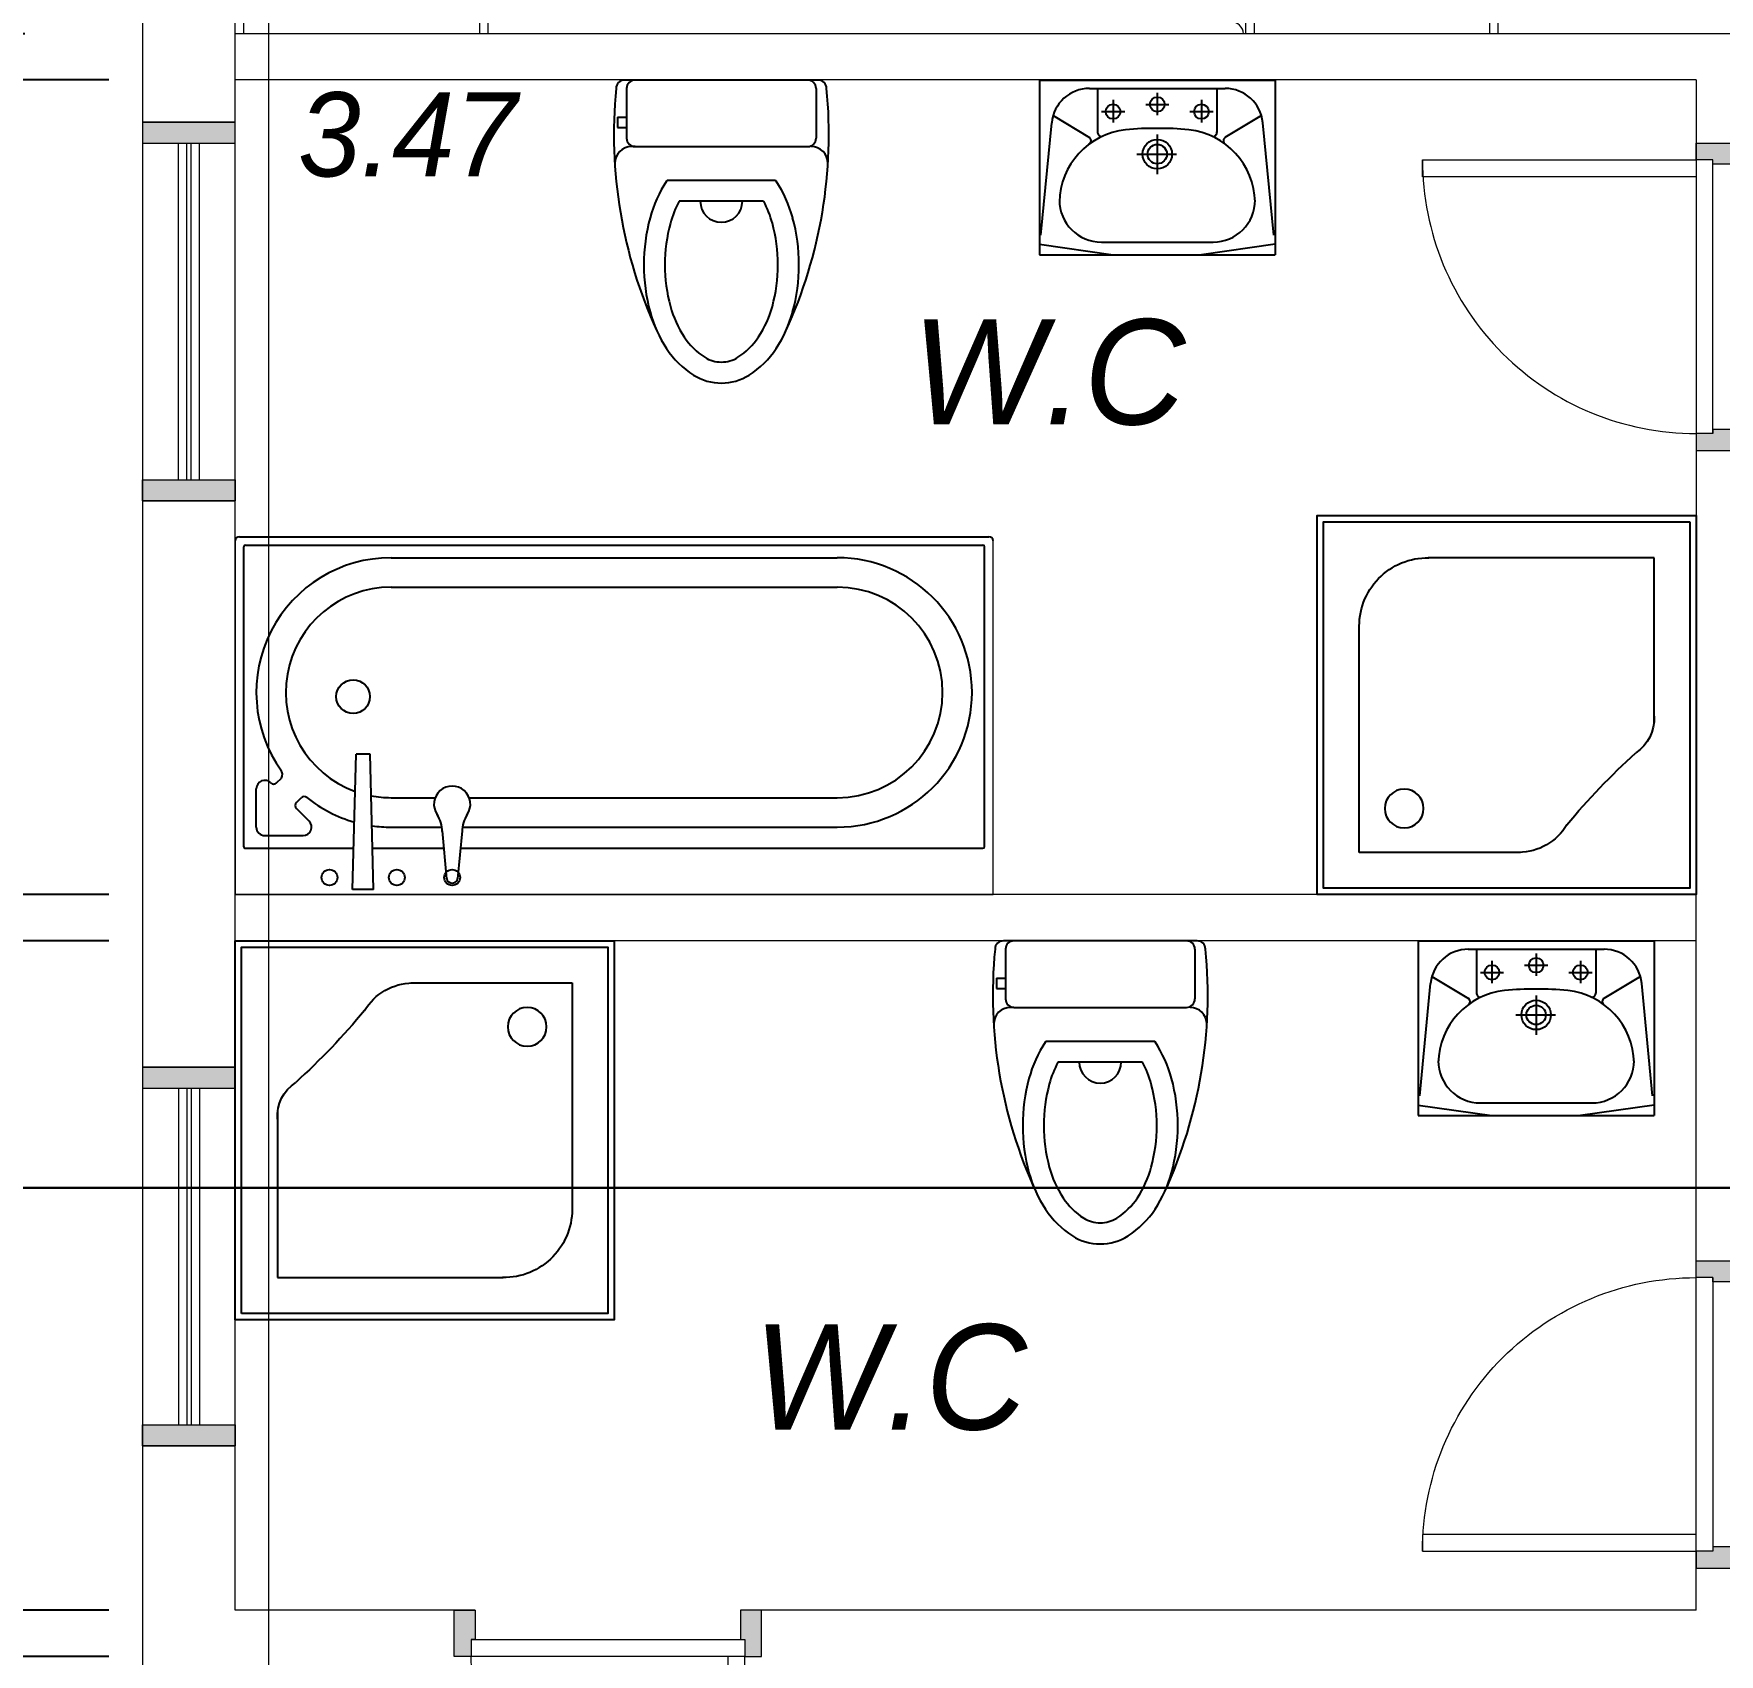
# Model space of a CAD drawing. Header units: millimetres. Extents: x 485872 to 486142, y -52344 to -52207.
# Drawn here: x 485887.723 to 485891.726, y -52260.494 to -52256.644 of the extents above; entities that cross this region are included whole.
import ezdxf

# ---------------------------------------------------------------- set-up
doc = ezdxf.new("R2010")
doc.units = ezdxf.units.MM
doc.header["$LTSCALE"] = 15
doc.header["$PDMODE"] = 2
doc.header["$PDSIZE"] = -10
doc.linetypes.add('ACAD_ISO12W100', pattern=[21, 12, -3, 0, -3, 0, -3])
doc.linetypes.add('DASHDOTX2', pattern=[50.8, 25.4, -12.7, 0, -12.7])
for name, color, linetype in [('3', 252, 'Continuous'), ('4', 161, 'Continuous'), ('7', 7, 'Continuous'), ('Akira01', 7, 'Continuous'), ('Akira02', 8, 'Continuous'), ('BH', 251, 'Continuous')]:
    doc.layers.add(name, color=color, linetype=linetype)
doc.layers.add('arrow', color=8, linetype='Continuous', lineweight=0)
doc.styles.get("Standard").update_dxf_attribs({"font": ''})
doc.styles.get('Standard').set_extended_font_data('Flux Architect', italic=True)
doc.dimstyles.new('Sem Linha', dxfattribs={"dimtxt": 0.2, "dimasz": 0.15, "dimexe": 100, "dimexo": 300, "dimgap": 0, "dimtad": 1, "dimjust": 1, "dimzin": 0, "dimdsep": 46, "dimtxsty": 'Standard', "dimblk": 'ARCHTICK', "dimcen": 0, "dimdle": 100, "dimse1": 1, "dimse2": 1, "dimsd1": 1, "dimsd2": 1, "dimclrd": 4, "dimclrt": 2, "dimadec": 0, "dimazin": 0, "dimtfac": 1, "dimtofl": 0, "dimtmove": 0, "dimatfit": 3, "dimfxl": 1, "dimtfillclr": 1, "dimtolj": 1, "dimtzin": 0, "dimarcsym": 1})
doc.dimstyles.get("Standard").update_dxf_attribs({"dimtxt": 0.2, "dimasz": 0.15, "dimexe": 0.1, "dimexo": 0.3, "dimgap": 0.1, "dimtad": 1, "dimzin": 0, "dimdsep": 46, "dimtxsty": 'Standard', "dimblk": 'ARCHTICK', "dimcen": 0.09, "dimdle": 0.1, "dimclrd": 4, "dimclrt": 2, "dimadec": 0, "dimazin": 0, "dimtfac": 1, "dimtofl": 0, "dimtmove": 0, "dimatfit": 3, "dimfxl": 1, "dimtfillclr": 1, "dimtolj": 1, "dimtzin": 0, "dimarcsym": 1})

# ---------------------------------------------------------------- blocks, each defined once
blk = doc.blocks.new('banh nhor')
at = {"lineweight": 13}
blk.add_lwpolyline([(37209.2, 68616.3), (38049.2, 68616.3), (38049.2, 70416.3), (37209.2, 70416.3)], dxfattribs=at)
at = {"layer": 'Akira01'}
for p, q in [((37199.2, 68626.3), (37199.2, 70406.3)), ((37249.2, 68986.3), (37249.2, 70046.3)), ((37889.2, 69155.9), (37889.2, 70046.3)), ((37898.1, 69155.1), (38011.6, 69144.5)), ((37889.2, 68986.3), (37889.2, 69107)), ((37898.1, 69107.8), (38011.6, 69118.4)), ((37939.2, 68942.4), (37939.2, 69111.7)), ((38037.4, 68944.9), (37715.7, 68936.6)), ((37715.7, 68936.6), (37715.7, 68903.3)), ((38037.4, 68944.9), (38037.4, 68895)), ((38037.4, 68895), (37715.7, 68903.3)), ((37939.2, 68640.3), (37939.2, 68897.5)), ((37845, 68761.7), (37875.1, 68791.8)), ((37830.8, 68761.7), (37819.6, 68772.8)), ((37909.2, 68686.3), (37909.2, 68777.6)), ((37783.7, 68714.6), (37772.6, 68725.8)), ((37889.2, 68666.3), (37797.9, 68666.3))]:
    blk.add_line(p, q, dxfattribs=at)
for centre, radius in [((38008.8, 69131.5), 18.8), ((38008.8, 69000), 18.8), ((37579.2, 68896.3), 40), ((38008.8, 68840), 18.8)]:
    blk.add_circle(centre, radius, dxfattribs=at)
for centre, radius, start, end in [((37209.2, 70406.3), 10, 90, 180), ((37569.2, 70046.3), 320, 0, 180), ((37900.6, 69231.7), 76.6, 236.9233, 269.4967), ((37900.6, 69031.3), 76.6, 90.5033, 123.0767), ((38008.8, 69131.5), 13.3, 268.7759, 91.2241), ((37569.2, 68986.3), 320, 180, 305.576), ((37569.2, 68986.3), 320, 351.8654, 0), ((37569.2, 68986.3), 320, 321.2877, 344.1921), ((37826.7, 68779.9), 10, 141.2877, 225), ((37889.2, 68777.6), 20, 0, 135), ((37837.9, 68768.7), 10, 225, 315), ((37763.8, 68711.7), 16.6, 57.8766, 130.2974), ((37776.7, 68707.5), 10, 315, 45), ((37797.9, 68686.3), 20, 135, 270), ((37889.2, 68686.3), 20, 270, 0), ((37209.2, 68626.3), 10, 180, 270)]:
    blk.add_arc(centre, radius, start, end, dxfattribs=at)
at = {"layer": 'Akira01', "color": 7}
blk.add_arc((37834.9, 69131.5), 43.2, 56.4262, 303.5738, dxfattribs=at)
at = {"layer": 'Akira02'}
for p, q in [((37219.2, 68640.3), (37219.2, 70392.3)), ((37935.2, 70396.3), (37223.2, 70396.3)), ((37939.2, 69151.3), (37939.2, 70392.3)), ((37319.2, 68986.3), (37319.2, 70046.3)), ((37819.2, 69171.8), (37819.2, 70046.3)), ((37819.2, 68986.3), (37819.2, 69091.2)), ((37936.2, 68636.3), (37223.2, 68636.3))]:
    blk.add_line(p, q, dxfattribs=at)
for centre, radius, start, end in [((37223.2, 70392.3), 4, 90, 180), ((37935.2, 70392.3), 4, 0, 90), ((37569.2, 70046.3), 250, 0, 180), ((37569.2, 68986.3), 250, 180, 340.0536), ((37569.2, 68986.3), 250, 349.1349, 0), ((37223.2, 68640.3), 4, 180, 270), ((37935.2, 68640.3), 4, 270, 0)]:
    blk.add_arc(centre, radius, start, end, dxfattribs=at)
blk = doc.blocks.new('bath tub')
at = {"layer": 'Akira01'}
for p, q in [((39732.7, 72806.3), (39198.8, 72806.3)), ((39732.7, 72423.3), (39732.7, 72806.3)), ((39032.7, 72106.3), (39032.7, 72642.6)), ((39427.6, 72106.3), (39032.7, 72106.3))]:
    blk.add_line(p, q, dxfattribs=at)
for points in [[(38932.7, 72006.3), (39832.7, 72006.3), (39832.7, 72906.3), (38932.7, 72906.3)], [(38947.7, 72021.3), (39817.7, 72021.3), (39817.7, 72891.3), (38947.7, 72891.3)]]:
    blk.add_lwpolyline(points, close=True, dxfattribs=at)
blk.add_circle((39628.4, 72699.7), 46.1, dxfattribs=at)
for centre, radius, start, end in [((39195.3, 72643.9), 162.6, 87.1828, 180.9041), ((39597.9, 72429.1), 134.9, 300.9476, 359.2115), ((40720.2, 71042.1), 1650.7, 129.6316, 137.8494), ((39415.5, 72202.6), 96.5, 266.3675, 326.8368)]:
    blk.add_arc(centre, radius, start, end, dxfattribs=at)
blk = doc.blocks.new('WC door')
at = {"lineweight": 13}
h = blk.add_hatch(color=256, dxfattribs=at)
h.dxf.hatch_style = 1
h.paths.add_polyline_path([(48492.7, 74006.3), (48442.7, 74006.3), (48442.7, 73896.3), (48482.7, 73896.3), (48482.7, 73936.3), (48492.7, 73936.3)])
h.paths.add_polyline_path([(49172.7, 74006.3), (49122.7, 74006.3), (49122.7, 73936.3), (49132.7, 73936.3), (49132.7, 73896.3), (49172.7, 73896.3)])
for points in [[(48442.7, 73896.3), (48442.7, 74006.3), (48492.7, 74006.3), (48492.7, 73936.3), (48482.7, 73936.3), (48482.7, 73896.3)], [(49172.7, 73896.3), (49172.7, 74006.3), (49122.7, 74006.3), (49122.7, 73936.3), (49132.7, 73936.3), (49132.7, 73896.3)]]:
    blk.add_lwpolyline(points, close=True, dxfattribs=at)
for points in [[(48442.7, 73896.3), (48442.7, 74006.3)], [(49172.7, 73896.3), (49172.7, 74006.3)]]:
    blk.add_lwpolyline(points, dxfattribs=at)
at = {"color": 15, "lineweight": 13}
for points in [[(49132.7, 73936.3), (48492.7, 73936.3)], [(48482.7, 73896.3), (49132.7, 73896.3)]]:
    blk.add_lwpolyline(points, dxfattribs=at)
blk.add_lwpolyline([(48482.7, 73896.3), (48522.7, 73896.3), (48522.7, 73246.3), (48482.7, 73246.3)], close=True, dxfattribs=at)
at = {"lineweight": 13}
blk.add_arc((48482.7, 73896.3), 650, 270, 0, dxfattribs=at)
blk = doc.blocks.new('sd')
at = {"layer": 'Akira01'}
for p, q in [((37966.3, 73541.1), (38526.3, 73541.1)), ((37966.3, 73541.1), (37966.3, 73126.1)), ((37966.3, 73541.1), (37966.3, 73126.1)), ((37966.3, 73541.1), (38526.3, 73541.1)), ((38085.2, 73521.1), (38407.5, 73521.1)), ((38526.3, 73541.1), (38526.3, 73126.1)), ((38526.3, 73541.1), (38526.3, 73126.1)), ((37969.8, 73172.6), (37995.6, 73439.8)), ((38522.9, 73172.6), (38497, 73439.8)), ((38246.3, 73411.4), (38246.3, 73317.6)), ((38197.9, 73365.1), (38292.1, 73365.1)), ((38113.8, 73156.1), (38378.8, 73156.1)), ((38113.8, 73156.1), (38378.8, 73156.1)), ((37966.3, 73126.1), (38526.3, 73126.1)), ((37966.3, 73126.1), (38526.3, 73126.1))]:
    blk.add_line(p, q, dxfattribs=at)
for centre, radius in [((38141.3, 73466.1), 17.5), ((38246.3, 73483.1), 17.5), ((38351.3, 73466.1), 17.5), ((38246.3, 73365.1), 35)]:
    blk.add_circle(centre, radius, dxfattribs=at)
for centre, radius, start, end in [((38085.2, 73431.1), 90, 90, 174.4801), ((38407.5, 73431.1), 90, 5.5199, 90), ((38190, 73247.7), 176.2, 96.108, 178.8024), ((38190, 73247.7), 176.2, 96.108, 178.8024), ((38232.1, 72872.6), 553.7, 88.5303, 96.3096), ((38232.1, 72872.6), 553.7, 88.5303, 96.3096), ((38260.5, 72872.6), 553.7, 83.6904, 91.4697), ((38260.5, 72872.6), 553.7, 83.6904, 91.4697), ((38302.6, 73247.7), 176.2, 1.1976, 83.892), ((38302.6, 73247.7), 176.2, 1.1976, 83.892), ((38113.8, 73256.1), 100, 180, 270), ((38113.8, 73256.1), 100, 180, 270), ((38378.8, 73256.1), 100, 270, 0), ((38378.8, 73256.1), 100, 270, 0)]:
    blk.add_arc(centre, radius, start, end, dxfattribs=at)
at = {"layer": 'Akira02'}
for p, q in [((38104.6, 73521.1), (38104.6, 73416.8)), ((38246.3, 73511), (38246.3, 73457.6)), ((38388.1, 73521.1), (38388.1, 73416.8)), ((38141.3, 73494), (38141.3, 73440.6)), ((38218.8, 73483.1), (38274.1, 73483.1)), ((38351.3, 73494), (38351.3, 73440.6)), ((37998.9, 73456.5), (38085.5, 73404.2)), ((38113.8, 73466.1), (38169.1, 73466.1)), ((38323.8, 73466.1), (38379.1, 73466.1)), ((38493.8, 73456.5), (38407.2, 73404.2)), ((37966.3, 73151.1), (38141.3, 73126.1)), ((38526.3, 73151.1), (38351.3, 73126.1))]:
    blk.add_line(p, q, dxfattribs=at)
blk.add_circle((38246.3, 73365.1), 23, dxfattribs=at)
for centre, radius, start, end in [((38080.1, 73396.8), 9.17, 318.2507, 54.0677), ((38114.8, 73417.3), 10.3, 177.309, 268.2207), ((38377.8, 73417.3), 10.3, 271.7793, 2.691), ((38412.5, 73396.8), 9.17, 125.9323, 221.7493)]:
    blk.add_arc(centre, radius, start, end, dxfattribs=at)
blk = doc.blocks.new('toilet')
at = {"layer": 'Akira01', "extrusion": (0, 0, -1)}
for p, q in [((37395.4, 72769.4), (37855.4, 72769.4)), ((37395.4, 72769.4), (37855.4, 72769.4)), ((37395.4, 72769.4), (37855.4, 72769.4)), ((37400.4, 72749.4), (37400.4, 72631.4)), ((37400.4, 72749.4), (37400.4, 72631.4)), ((37400.4, 72749.4), (37400.4, 72631.4)), ((37400.4, 72749.4), (37400.4, 72631.4)), ((37850.4, 72749.4), (37850.4, 72631.4)), ((37850.4, 72749.4), (37850.4, 72631.4)), ((37850.4, 72749.4), (37850.4, 72631.4)), ((37850.4, 72749.4), (37850.4, 72631.4)), ((37830.4, 72611.4), (37420.4, 72611.4)), ((37830.4, 72611.4), (37420.4, 72611.4)), ((37830.4, 72611.4), (37420.4, 72611.4)), ((37830.4, 72611.4), (37420.4, 72611.4)), ((37830.4, 72611.4), (37839.8, 72611.4)), ((37830.4, 72611.4), (37839.8, 72611.4)), ((37830.4, 72611.4), (37839.8, 72611.4)), ((37830.4, 72611.4), (37839.8, 72611.4)), ((37754.1, 72531.4), (37496.6, 72531.4)), ((37754.1, 72531.4), (37496.6, 72531.4)), ((37754.1, 72531.4), (37496.6, 72531.4)), ((37754.1, 72531.4), (37496.6, 72531.4))]:
    blk.add_line(p, q, dxfattribs=at)
for centre, radius, start, end in [((-38488.6, 72640.4), 1118.6, 335.3433, 5.5921), ((-38488.6, 72640.4), 1118.6, 335.3433, 5.5921), ((-38488.6, 72640.4), 1118.6, 335.3433, 5.5921), ((-38488.6, 72640.4), 1118.6, 335.3433, 5.5921), ((-37395.4, 72749.4), 20, 0, 90), ((-37395.4, 72749.4), 20, 0, 90), ((-37395.4, 72749.4), 20, 0, 90), ((-37420.4, 72749.4), 20, 0, 90), ((-37420.4, 72749.4), 20, 0, 90), ((-37420.4, 72749.4), 20, 0, 90), ((-36762.1, 72640.4), 1118.6, 174.4079, 204.6567), ((-36762.1, 72640.4), 1118.6, 174.4079, 204.6567), ((-36762.1, 72640.4), 1118.6, 174.4079, 204.6567), ((-36762.1, 72640.4), 1118.6, 174.4079, 204.6567), ((-37830.4, 72749.4), 20, 90, 180), ((-37830.4, 72749.4), 20, 90, 180), ((-37830.4, 72749.4), 20, 90, 180), ((-37830.4, 72749.4), 20, 90, 180), ((-37855.4, 72749.4), 20, 90, 180), ((-37855.4, 72749.4), 20, 90, 180), ((-37855.4, 72749.4), 20, 90, 180), ((-37855.4, 72749.4), 20, 90, 180), ((-37420.4, 72631.4), 20, 270, 0), ((-37420.4, 72631.4), 20, 270, 0), ((-37420.4, 72631.4), 20, 270, 0), ((-37420.4, 72631.4), 20, 270, 0), ((-37830.4, 72631.4), 20, 180, 270), ((-37830.4, 72631.4), 20, 180, 270), ((-37830.4, 72631.4), 20, 180, 270), ((-37830.4, 72631.4), 20, 180, 270), ((-37412.2, 72571.4), 40, 0, 90), ((-37412.2, 72571.4), 40, 0, 90), ((-37412.2, 72571.4), 40, 0, 90), ((-37412.2, 72571.4), 40, 0, 90), ((-37838.5, 72571.4), 40, 90, 180), ((-37838.5, 72571.4), 40, 90, 180), ((-37838.5, 72571.4), 40, 90, 180), ((-37838.5, 72571.4), 40, 90, 180), ((-37748.5, 72362.9), 303.1, 15.1963, 33.2552), ((-37748.5, 72362.9), 303.1, 15.1963, 33.2552), ((-37748.5, 72362.9), 303.1, 15.1963, 33.2552), ((-37748.5, 72362.9), 303.1, 15.1963, 33.2552), ((-37673, 72412.5), 212.7, 33.2552, 34.0001), ((-37673, 72412.5), 212.7, 33.2552, 34.0001), ((-37673, 72412.5), 212.7, 33.2552, 34.0001), ((-37673, 72412.5), 212.7, 33.2552, 34.0001), ((-37577.8, 72412.5), 212.7, 145.9999, 146.7448), ((-37577.8, 72412.5), 212.7, 145.9999, 146.7448), ((-37577.8, 72412.5), 212.7, 145.9999, 146.7448), ((-37577.8, 72412.5), 212.7, 145.9999, 146.7448), ((-37502.2, 72362.9), 303.1, 146.7448, 164.8037), ((-37502.2, 72362.9), 303.1, 146.7448, 164.8037), ((-37502.2, 72362.9), 303.1, 146.7448, 164.8037), ((-37502.2, 72362.9), 303.1, 146.7448, 164.8037), ((-37868.1, 72330.4), 427, 0, 15.1963), ((-37868.1, 72330.4), 427, 0, 15.1963), ((-37868.1, 72330.4), 427, 0, 15.1963), ((-37868.1, 72330.4), 427, 0, 15.1963), ((-37382.6, 72330.4), 377, 164.8037, 180), ((-37382.6, 72330.4), 377, 164.8037, 180), ((-37382.6, 72330.4), 377, 164.8037, 180), ((-37382.6, 72330.4), 427, 164.8037, 180), ((-37382.6, 72330.4), 427, 164.8037, 180), ((-37382.6, 72330.4), 427, 164.8037, 180), ((-37382.6, 72330.4), 427, 164.8037, 180), ((-37868.1, 72330.4), 427, 344.8037, 0), ((-37868.1, 72330.4), 427, 344.8037, 0), ((-37868.1, 72330.4), 427, 344.8037, 0), ((-37868.1, 72330.4), 427, 344.8037, 0), ((-37382.6, 72330.4), 427, 180, 195.1963), ((-37382.6, 72330.4), 427, 180, 195.1963), ((-37382.6, 72330.4), 427, 180, 195.1963), ((-37382.6, 72330.4), 427, 180, 195.1963), ((-37502.2, 72298), 253.1, 195.1963, 213.2552), ((-37502.2, 72298), 253.1, 195.1963, 213.2552), ((-37502.2, 72298), 253.1, 195.1963, 213.2552), ((-37748.5, 72298), 303.1, 326.7448, 344.8037), ((-37748.5, 72298), 303.1, 326.7448, 344.8037), ((-37748.5, 72298), 303.1, 326.7448, 344.8037), ((-37748.5, 72298), 303.1, 326.7448, 344.8037), ((-37502.2, 72298), 303.1, 195.1963, 213.2552), ((-37502.2, 72298), 303.1, 195.1963, 213.2552), ((-37502.2, 72298), 303.1, 195.1963, 213.2552), ((-37502.2, 72298), 303.1, 195.1963, 213.2552), ((-37577.8, 72248.4), 162.7, 213.2552, 237.7212), ((-37577.8, 72248.4), 162.7, 213.2552, 237.7212), ((-37577.8, 72248.4), 162.7, 213.2552, 237.7212), ((-37673, 72248.4), 212.7, 302.2788, 326.7448), ((-37673, 72248.4), 212.7, 302.2788, 326.7448), ((-37673, 72248.4), 212.7, 302.2788, 326.7448), ((-37673, 72248.4), 212.7, 302.2788, 326.7448), ((-37577.8, 72248.4), 212.7, 213.2552, 237.7212), ((-37577.8, 72248.4), 212.7, 213.2552, 237.7212), ((-37577.8, 72248.4), 212.7, 213.2552, 237.7212), ((-37577.8, 72248.4), 212.7, 213.2552, 237.7212), ((-37625.4, 72173), 123.6, 270, 302.2788), ((-37625.4, 72173), 123.6, 270, 302.2788), ((-37625.4, 72173), 123.6, 270, 302.2788), ((-37625.4, 72173), 123.6, 270, 302.2788), ((-37625.4, 72173), 123.6, 237.7212, 270), ((-37625.4, 72173), 123.6, 237.7212, 270), ((-37625.4, 72173), 123.6, 237.7212, 270), ((-37625.4, 72173), 123.6, 237.7212, 270)]:
    blk.add_arc(centre, radius, start, end, dxfattribs=at)
at = {"layer": 'Akira02', "extrusion": (0, 0, -1)}
for p, q in [((37872, 72680.8), (37850.4, 72680.8)), ((37872, 72680.8), (37850.4, 72680.8)), ((37872, 72680.8), (37850.4, 72680.8)), ((37872, 72680.8), (37850.4, 72680.8)), ((37872, 72680.8), (37872, 72656.3)), ((37872, 72680.8), (37872, 72656.3)), ((37872, 72680.8), (37872, 72656.3)), ((37872, 72680.8), (37872, 72656.3)), ((37872, 72656.3), (37850.4, 72656.3)), ((37872, 72656.3), (37850.4, 72656.3)), ((37872, 72656.3), (37850.4, 72656.3)), ((37872, 72656.3), (37850.4, 72656.3)), ((37524.9, 72481.4), (37725.8, 72481.4)), ((37524.9, 72481.4), (37725.8, 72481.4)), ((37524.9, 72481.4), (37725.8, 72481.4)), ((37524.9, 72481.4), (37725.8, 72481.4))]:
    blk.add_line(p, q, dxfattribs=at)
for centre, radius, start, end in [((-37748.5, 72362.9), 253.1, 15.1963, 27.9208), ((-37748.5, 72362.9), 253.1, 15.1963, 27.9208), ((-37748.5, 72362.9), 253.1, 15.1963, 27.9208), ((-37748.5, 72362.9), 253.1, 15.1963, 27.9208), ((-37625.4, 72481.4), 50, 180, 0), ((-37625.4, 72481.4), 50, 180, 0), ((-37625.4, 72481.4), 50, 180, 0), ((-37625.4, 72481.4), 50, 180, 0), ((-37502.2, 72362.9), 253.1, 152.0792, 164.8037), ((-37502.2, 72362.9), 253.1, 152.0792, 164.8037), ((-37502.2, 72362.9), 253.1, 152.0792, 164.8037), ((-37502.2, 72362.9), 253.1, 152.0792, 164.8037), ((-37868.1, 72330.4), 377, 0, 15.1963), ((-37868.1, 72330.4), 377, 0, 15.1963), ((-37868.1, 72330.4), 377, 0, 15.1963), ((-37868.1, 72330.4), 377, 0, 15.1963), ((-37382.6, 72330.4), 377, 164.8037, 180), ((-37868.1, 72330.4), 377, 344.8037, 0), ((-37868.1, 72330.4), 377, 344.8037, 0), ((-37868.1, 72330.4), 377, 344.8037, 0), ((-37868.1, 72330.4), 377, 344.8037, 0), ((-37382.6, 72330.4), 377, 180, 195.1963), ((-37382.6, 72330.4), 377, 180, 195.1963), ((-37382.6, 72330.4), 377, 180, 195.1963), ((-37382.6, 72330.4), 377, 180, 195.1963), ((-37748.5, 72298), 253.1, 326.7448, 344.8037), ((-37748.5, 72298), 253.1, 326.7448, 344.8037), ((-37748.5, 72298), 253.1, 326.7448, 344.8037), ((-37748.5, 72298), 253.1, 326.7448, 344.8037), ((-37502.2, 72298), 253.1, 195.1963, 213.2552), ((-37673, 72248.4), 162.7, 302.2788, 326.7448), ((-37673, 72248.4), 162.7, 302.2788, 326.7448), ((-37673, 72248.4), 162.7, 302.2788, 326.7448), ((-37673, 72248.4), 162.7, 302.2788, 326.7448), ((-37577.8, 72248.4), 162.7, 213.2552, 237.7212), ((-37625.4, 72173), 73.6, 270, 302.2788), ((-37625.4, 72173), 73.6, 270, 302.2788), ((-37625.4, 72173), 73.6, 270, 302.2788), ((-37625.4, 72173), 73.6, 270, 302.2788), ((-37625.4, 72173), 73.6, 237.7212, 270), ((-37625.4, 72173), 73.6, 237.7212, 270), ((-37625.4, 72173), 73.6, 237.7212, 270), ((-37625.4, 72173), 73.6, 237.7212, 270)]:
    blk.add_arc(centre, radius, start, end, dxfattribs=at)
blk = doc.blocks.new('A$C23E60F59')
at = {"layer": 'BH', "lineweight": 13}
h = blk.add_hatch(dxfattribs=at)
h.set_pattern_fill('MUDST', color=256, scale=200, angle=45, style=0)
h.set_pattern_definition([(45, (-4760.76, -5275.355), (35.35534, 106.06602), [50, -50, 0, -50, 0, -50])])
h.paths.add_polyline_path([(2369.1, 678.1, 0.325595), (2419.1, 735.1), (2419.1, 840.2), (1231.3, 840.2), (1231.3, 678.1)])
h.paths.add_polyline_path([(1049.4, 2125.6, -0.019127), (685, 2125.1), (685, 1022.1), (1049.4, 1022.1)])
at = {"layer": '3', "lineweight": 13}
for p, q in [((352.4, 2525.3), (352.4, 2284.9)), ((2747.6, 2525.3), (2747.6, 2284.9)), ((220.8, 2405.1), (481.3, 2405.1)), ((2879.2, 2405.1), (2618.7, 2405.1)), ((1130.3, 2129.5), (1130.3, 678.1)), ((1160.6, 2131.3), (1160.6, 678.1)), ((1231.3, 2136.3), (1231.3, 678.1)), ((2419.1, 1022.1), (685, 1022.1)), ((2419.1, 941.2), (685, 941.2)), ((2419.1, 910.9), (685, 910.9))]:
    blk.add_line(p, q, dxfattribs=at)
for points in [[(70, 2644.6), (70, 2236.3, 0.256108), (630, 2236.3), (630, 2644.6)], [(3030, 2644.6), (3030, 2236.3, -0.256108), (2470, 2236.3), (2470, 2644.6)]]:
    blk.add_lwpolyline(points, format="xyb", dxfattribs=at)
for centre in [(352.4, 2402.3), (2747.6, 2402.3)]:
    blk.add_circle(centre, 39.6, dxfattribs=at)
for centre, radius, start, end in [((1485.3, 2288), 204.1, 94.0129, 139.5811), ((1557.3, 2268.4), 245, 94.0129, 139.5811), ((1346.8, 2492.8), 194.3, 306.5711, 5.89), ((1649.2, 2275), 245, 40.4189, 85.9871), ((2287.9, 2268.4), 245, 94.0129, 139.5811), ((2263.8, 2288), 204.1, 94.0129, 139.5811), ((1413.8, 2301.6), 145.5, 79.826, 125.2666), ((2192.3, 2301.6), 145.5, 79.826, 125.2666), ((2077.5, 2492.8), 194.3, 320.9404, 333.7371), ((1099.5, 2142), 194.3, 126.5711, 185.89), ((1318.6, 2267.9), 96.2, 331.3716, 24.1267), ((1245.2, 2150.7), 224.6, 5.3577, 44.1648), ((1859.7, 2142), 194.3, 126.5711, 172.3641), ((1357.5, 2262.3), 329.9, 343.7954, 3.5554), ((2023.7, 2150.7), 224.6, 5.3577, 44.1648), ((905.4, 2422.9), 238.3, 274.4836, 291.935), ((1683.9, 2422.9), 238.3, 274.4836, 291.935), ((2287.9, 2359.8), 245, 220.4189, 265.9871)]:
    blk.add_arc(centre, radius, start, end, dxfattribs=at)
at = {"layer": '4', "color": 4, "lineweight": 13}
for points in [[(655, 2644.6, 0.39642), (685, 2616.3), (1550, 2616.3), (2419.1, 2616.3)], [(2419.1, 2616.3), (2419.1, 735.1, -0.325595), (2369.1, 678.1), (735, 678.1, -0.382387), (685, 730.4), (685, 2616.3)]]:
    blk.add_lwpolyline(points, format="xyb", dxfattribs=at)
at = {"layer": '7', "lineweight": 13}
for p, q in [((50, 2644.6), (650, 2644.6)), ((650, 644.6), (650, 2644.6)), ((650, 2644.6), (2450, 2644.6)), ((2450, 644.6), (2450, 2644.6)), ((2450, 2644.6), (3050, 2644.6)), ((650, 644.6), (2450, 644.6))]:
    blk.add_line(p, q, dxfattribs=at)
for points in [[(50, 2644.6), (50, 2224.6, 0.266667), (650, 2224.6), (650, 2644.6)], [(3050, 2644.6), (3050, 2224.6, -0.266667), (2450, 2224.6), (2450, 2644.6)], [(2419.1, 2044.9, 0.165988), (1636.5, 2157.1, -0.137674), (1489.2, 2163.5, -0.042319), (685, 2125.1)]]:
    blk.add_lwpolyline(points, format="xyb", dxfattribs=at)
for centre in [(352.4, 2402.3), (2747.6, 2402.3)]:
    blk.add_circle(centre, 99.6, dxfattribs=at)
for centre, radius, start, end in [((2028.4, 2134.9), 387.8, 68.2026, 108.9817), ((1213.6, 2494.1), 308.5, 175.3048, 198.6942), ((1018.9, 2791.8), 294.8, 247.5179, 264.267), ((889.1, 2275), 245, 40.4189, 85.9871), ((-709.2, 2258.1), 1636.4, 4.8098, 9.1892), ((1177.4, 5873.5), 3380.3, 266.8134, 276.1602), ((1695.9, 2429.2), 176.7, 151.7736, 201.6983), ((1859.7, 2499.4), 194.3, 174.11, 233.4289), ((1848.1, 3356), 856.1, 257.7438, 273.6284), ((1309.1, 2395.1), 378.3, 353.4947, 19.1867), ((2195.2, 2649.5), 156.3, 261.5958, 298.9092), ((2077.5, 2492.8), 194.3, 333.7371, 5.89), ((2766.8, 2366.8), 517, 163.6046, 172.3273), ((2295.7, 2395.2), 45.9, 165.3506, 223.2684), ((888.4, 2365.3), 44.6, 314.4736, 42.1713), ((-1439.7, 2441), 2361.8, 357.3905, 358.8876), ((1365, 2341.8), 168.1, 337.017, 7.5368), ((2095.7, 2341.8), 168.1, 337.017, 7.5368), ((429.8, 2258.5), 495.6, 344.0243, 8.7071), ((1728.1, 2318.6), 54.7, 142.0833, 220.902), ((1346.8, 2135.4), 194.3, 4.3181, 53.4289), ((1702.5, 2260.9), 183.4, 175.2233, 196.23), ((2705, 2252.1), 455.2, 176.9801, 197.479), ((1169.6, 354.8), 1786.8, 97.8585, 98.4763), ((889.1, 2366.4), 245, 274.0129, 278.3417)]:
    blk.add_arc(centre, radius, start, end, dxfattribs=at)
blk = doc.blocks.new('_ArchTick')
at = {"color": 0, "const_width": 0.15}
blk.add_lwpolyline([(-0.5, -0.5), (0.5, 0.5)], dxfattribs=at)
blk = doc.blocks.new('*D265')
at = {"color": 4, "linetype": 'Continuous', "lineweight": -2, "transparency": 16777216}
blk.add_line((486034.5386, -52264.6786), (486034.5386, -52260.3986), dxfattribs=at)
at = {"color": 0, "linetype": 'Continuous', "lineweight": -2, "transparency": 16777216}
for p, q in [((486036.0098, -52260.4986), (486034.4386, -52260.4986)), ((486036.0098, -52264.5786), (486034.4386, -52264.5786))]:
    blk.add_line(p, q, dxfattribs=at)
at = {"layer": 'Defpoints', "color": 0, "linetype": 'Continuous', "lineweight": 13, "transparency": 16777216}
for p in [(486034.5386, -52260.4986), (486036.3098, -52260.4986), (486036.3098, -52264.5786)]:
    blk.add_point(p, dxfattribs=at)
at = {"color": 4, "linetype": 'Continuous', "lineweight": -2, "transparency": 16777216, "xscale": 0.15, "yscale": 0.15, "zscale": 0.15}
for p, rotation in [((486034.5386, -52260.4986), 90), ((486034.5386, -52264.5786), 270)]:
    blk.add_blockref('_ArchTick', p, dxfattribs=dict(at, rotation=rotation))
at = {"color": 2, "linetype": 'Continuous', "lineweight": 13, "transparency": 16777216, "insert": (486034.3364, -52262.5386), "char_height": 0.2, "attachment_point": 5, "rotation": 90}
blk.add_mtext('\\A1;4.08', dxfattribs=at)
blk = doc.blocks.new('*D266')
at = {"color": 4, "linetype": 'Continuous', "lineweight": -2, "transparency": 16777216}
blk.add_line((486034.5386, -52260.4886), (486034.5386, -52258.6986), dxfattribs=at)
at = {"color": 0, "linetype": 'Continuous', "lineweight": -2, "transparency": 16777216}
for p, q in [((486036.0098, -52258.7986), (486034.4386, -52258.7986)), ((486036.0098, -52260.3886), (486034.4386, -52260.3886))]:
    blk.add_line(p, q, dxfattribs=at)
at = {"layer": 'Defpoints', "color": 0, "linetype": 'Continuous', "lineweight": 13, "transparency": 16777216}
for p in [(486034.5386, -52258.7986), (486036.3098, -52258.7986), (486036.3098, -52260.3886)]:
    blk.add_point(p, dxfattribs=at)
at = {"color": 4, "linetype": 'Continuous', "lineweight": -2, "transparency": 16777216, "xscale": 0.15, "yscale": 0.15, "zscale": 0.15}
for p, rotation in [((486034.5386, -52258.7986), 90), ((486034.5386, -52260.3886), 270)]:
    blk.add_blockref('_ArchTick', p, dxfattribs=dict(at, rotation=rotation))
at = {"color": 2, "linetype": 'Continuous', "lineweight": 13, "transparency": 16777216, "insert": (486034.3364, -52259.5936), "char_height": 0.2, "attachment_point": 5, "rotation": 90}
blk.add_mtext('\\A1;1.59', dxfattribs=at)
blk = doc.blocks.new('*D269')
at = {"color": 4, "linetype": 'Continuous', "lineweight": -2, "transparency": 16777216}
blk.add_line((486034.5386, -52258.7886), (486034.5386, -52256.6536), dxfattribs=at)
at = {"color": 0, "linetype": 'Continuous', "lineweight": -2, "transparency": 16777216}
for p, q in [((486036.0098, -52256.7536), (486034.4386, -52256.7536)), ((486036.0098, -52258.6886), (486034.4386, -52258.6886))]:
    blk.add_line(p, q, dxfattribs=at)
at = {"layer": 'Defpoints', "color": 0, "linetype": 'Continuous', "lineweight": 13, "transparency": 16777216}
for p in [(486034.5386, -52256.7536), (486036.3098, -52256.7536), (486036.3098, -52258.6886)]:
    blk.add_point(p, dxfattribs=at)
at = {"color": 4, "linetype": 'Continuous', "lineweight": -2, "transparency": 16777216, "xscale": 0.15, "yscale": 0.15, "zscale": 0.15}
for p, rotation in [((486034.5386, -52256.7536), 90), ((486034.5386, -52258.6886), 270)]:
    blk.add_blockref('_ArchTick', p, dxfattribs=dict(at, rotation=rotation))
at = {"color": 2, "linetype": 'Continuous', "lineweight": 13, "transparency": 16777216, "insert": (486034.3364, -52257.7211), "char_height": 0.2, "attachment_point": 5, "rotation": 90}
blk.add_mtext('\\A1;1.94', dxfattribs=at)
blk = doc.blocks.new('*D270')
at = {"color": 4, "linetype": 'Continuous', "lineweight": -2, "transparency": 16777216}
blk.add_line((486034.5386, -52256.7436), (486034.5386, -52252.6986), dxfattribs=at)
at = {"color": 0, "linetype": 'Continuous', "lineweight": -2, "transparency": 16777216}
for p, q in [((486036.0098, -52252.7986), (486034.4386, -52252.7986)), ((486035.8098, -52256.6436), (486034.4386, -52256.6436))]:
    blk.add_line(p, q, dxfattribs=at)
at = {"layer": 'Defpoints', "color": 0, "linetype": 'Continuous', "lineweight": 13, "transparency": 16777216}
for p in [(486034.5386, -52252.7986), (486036.3098, -52252.7986), (486036.1098, -52256.6436)]:
    blk.add_point(p, dxfattribs=at)
at = {"color": 4, "linetype": 'Continuous', "lineweight": -2, "transparency": 16777216, "xscale": 0.15, "yscale": 0.15, "zscale": 0.15}
for p, rotation in [((486034.5386, -52252.7986), 90), ((486034.5386, -52256.6436), 270)]:
    blk.add_blockref('_ArchTick', p, dxfattribs=dict(at, rotation=rotation))
at = {"color": 2, "linetype": 'Continuous', "lineweight": 13, "transparency": 16777216, "insert": (486034.3364, -52254.7211), "char_height": 0.2, "attachment_point": 5, "rotation": 90}
blk.add_mtext('\\A1;3.85', dxfattribs=at)
blk = doc.blocks.new('*D276')
at = {"layer": 'Defpoints', "color": 0, "linetype": 'Continuous', "lineweight": 13, "transparency": 16777216}
for p in [(486036.3098, -52256.7536), (486039.7798, -52256.7536), (486039.7798, -52256.9863)]:
    blk.add_point(p, dxfattribs=at)
at = {"color": 2, "linetype": 'Continuous', "lineweight": 13, "transparency": 16777216, "insert": (486036.7193, -52256.8841), "char_height": 0.2, "attachment_point": 5}
blk.add_mtext('\\A1;3.47', dxfattribs=at)

msp = doc.modelspace()

# ---------------------------------------------------------------- hatches: boundary and pattern name
at = {"lineweight": 13}
h = msp.add_hatch(color=256, dxfattribs=at)
h.dxf.hatch_style = 1
h.paths.add_polyline_path([(485887.9813, -52256.8536), (485887.9813, -52256.9036), (485888.2013, -52256.9036), (485888.2013, -52256.8536)])
h = msp.add_hatch(color=256, dxfattribs=at)
h.dxf.hatch_style = 1
h.paths.add_polyline_path([(485887.9813, -52257.7536), (485887.9813, -52257.7036), (485888.2013, -52257.7036), (485888.2013, -52257.7536)])
h = msp.add_hatch(color=256, dxfattribs=at)
h.dxf.hatch_style = 1
h.paths.add_polyline_path([(485887.9813, -52259.0986), (485887.9813, -52259.1486), (485888.2013, -52259.1486), (485888.2013, -52259.0986)])
h = msp.add_hatch(color=256, dxfattribs=at)
h.dxf.hatch_style = 1
h.paths.add_polyline_path([(485887.9813, -52259.9986), (485887.9813, -52259.9486), (485888.2013, -52259.9486), (485888.2013, -52259.9986)])

# ---------------------------------------------------------------- linework, layer by layer
at = {"color": 6, "linetype": 'DASHDOTX2', "lineweight": 13}
msp.add_line((485888.2813, -52266.7986), (485888.2813, -52250.1986), dxfattribs=at)
at = {"lineweight": 13}
for p, q in [((485891.6713, -52256.7536), (485891.6713, -52256.9836)), ((485891.6713, -52257.2836), (485891.6713, -52258.3786)), ((485891.6713, -52259.8086), (485891.6713, -52258.4886)), ((485891.6713, -52260.3886), (485891.6713, -52260.2386))]:
    msp.add_line(p, q, dxfattribs=at)
for points in [[(485887.9813, -52252.1986), (485887.9813, -52252.1986), (485887.9813, -52264.7986), (485900.1713, -52264.7986), (485900.1713, -52265.9986), (485907.3913, -52265.9986), (485907.3913, -52264.7986), (485919.5813, -52264.7986), (485919.5813, -52252.1986)], [(485888.7713, -52260.3886), (485888.2013, -52260.3886), (485888.2013, -52252.7986)], [(485891.7813, -52256.9536), (485891.7813, -52256.6436), (485888.2013, -52256.6436)], [(485891.6713, -52256.7536), (485888.2013, -52256.7536)], [(485887.9813, -52256.8536), (485888.2013, -52256.8536)], [(485888.0663, -52257.7036), (485888.0663, -52256.9036)], [(485888.1163, -52257.7036), (485888.1163, -52256.9036)], [(485887.9813, -52257.7536), (485888.2013, -52257.7536)], [(485891.6713, -52258.6886), (485888.2013, -52258.6886)], [(485891.6713, -52258.7986), (485888.2013, -52258.7986)], [(485887.9813, -52259.0986), (485888.2013, -52259.0986)], [(485888.0663, -52259.1486), (485888.0663, -52259.9486)], [(485888.1163, -52259.1486), (485888.1163, -52259.9486)], [(485887.9813, -52259.9986), (485888.2013, -52259.9986)], [(485891.6713, -52260.3886), (485889.4013, -52260.3886)]]:
    msp.add_lwpolyline(points, dxfattribs=at)
for points in [[(485888.2013, -52256.8536), (485887.9813, -52256.8536), (485887.9813, -52256.9036), (485888.2013, -52256.9036)], [(485888.2013, -52257.7536), (485887.9813, -52257.7536), (485887.9813, -52257.7036), (485888.2013, -52257.7036)], [(485888.2013, -52259.0986), (485887.9813, -52259.0986), (485887.9813, -52259.1486), (485888.2013, -52259.1486)], [(485888.2013, -52259.9986), (485887.9813, -52259.9986), (485887.9813, -52259.9486), (485888.2013, -52259.9486)]]:
    msp.add_lwpolyline(points, close=True, dxfattribs=at)
at = {"color": 160, "lineweight": 13}
for points in [[(485888.0863, -52257.7036), (485888.0863, -52256.9036)], [(485888.0963, -52257.7036), (485888.0963, -52256.9036)], [(485888.0863, -52259.1486), (485888.0863, -52259.9486)], [(485888.0963, -52259.1486), (485888.0963, -52259.9486)]]:
    msp.add_lwpolyline(points, dxfattribs=at)
at = {"layer": 'arrow', "color": 1, "linetype": 'ACAD_ISO12W100', "lineweight": 30}
msp.add_lwpolyline([(485886.3112, -52259.3856), (485921.4984, -52259.3856)], dxfattribs=at)

# ---------------------------------------------------------------- block references
at = {"xscale": 0.001, "yscale": 0.001, "zscale": 0.001, "rotation": 180}
msp.add_blockref('A$C23E60F59', (485891.2513, -52253.9991), dxfattribs=at)
at = {"lineweight": 13, "yscale": 0.001, "zscale": 0.001}
for name, p, xscale in [('toilet', (485926.9813, -52329.5231), -0.001), ('sd', (485852.145, -52330.2948), 0.001), ('toilet', (485927.8813, -52331.5681), -0.001), ('sd', (485853.045, -52332.3398), 0.001), ('WC door', (485937.894, -52334.395), -0.001)]:
    msp.add_blockref(name, p, dxfattribs=dict(at, xscale=xscale))
for name, p, xscale, rotation in [('WC door', (485817.775, -52208.4609), 0.001, 270), ('bath tub', (485963.6776, -52218.8559), -0.001, 89.99999999999999), ('banh nhor', (485819.585, -52220.6394), 0.001, 270), ('bath tub', (485816.195, -52298.6314), -0.001, 270), ('WC door', (485817.775, -52308.7314), -0.001, 270)]:
    msp.add_blockref(name, p, dxfattribs=dict(at, xscale=xscale, rotation=rotation))

# ---------------------------------------------------------------- texts
at = {"lineweight": 13, "char_height": 0.25, "attachment_point": 3}
for insert in [(485890.4585, -52257.3219), (485890.0819, -52259.7097)]:
    msp.add_mtext_dynamic_manual_height_columns('W.C', width=1.009996, gutter_width=0.0125, heights=[0.3564], dxfattribs=dict(at, insert=insert))

# ---------------------------------------------------------------- dimensions: what is measured, and where the dimension line sits
at = {"linetype": 'Continuous', "lineweight": 13}
for base, p1, p2, picture, middle, set_off in [((485886.4300709164, -52252.7986352771), (485888.001312689, -52256.643635277), (485888.2013126891, -52252.798635277), '*D270', (485886.227888106, -52254.7211352772), (-148.1085032046, 0)), ((485886.4300709164, -52256.7536352771), (485888.2013126891, -52258.688635277), (485888.2013126891, -52256.753635277), '*D269', (485886.227888106, -52257.7211352772), (-148.1085032046, 0)), ((485886.4301, -52258.7986), (485888.2013, -52260.3886), (485888.2013, -52258.7986), '*D266', (485886.2279, -52259.5936), (-148.1085, 0)), ((485886.4301, -52260.4986), (485888.2013, -52264.5786), (485888.2013, -52260.4986), '*D265', (485886.2279, -52262.5386), (-148.1085, 0))]:
    dim = msp.add_linear_dim(base=base, p1=p1, p2=p2, angle=90, dimstyle='Standard', override={"dimtmove": 1}, dxfattribs=at)
    dim.commit()
    dim.dimension.update_dxf_attribs({"geometry": picture, "text_midpoint": middle, "insert": set_off})
dim = msp.add_linear_dim(base=(485891.6713, -52256.9863), p1=(485888.2013, -52256.7536), p2=(485891.6713, -52256.7536), dimstyle='Sem Linha', dxfattribs=at)
dim.commit()
dim.dimension.update_dxf_attribs({"geometry": '*D276', "text_midpoint": (485888.6108, -52256.8841), "insert": (-148.1085, 0)})

doc.saveas('drawing.dxf')
